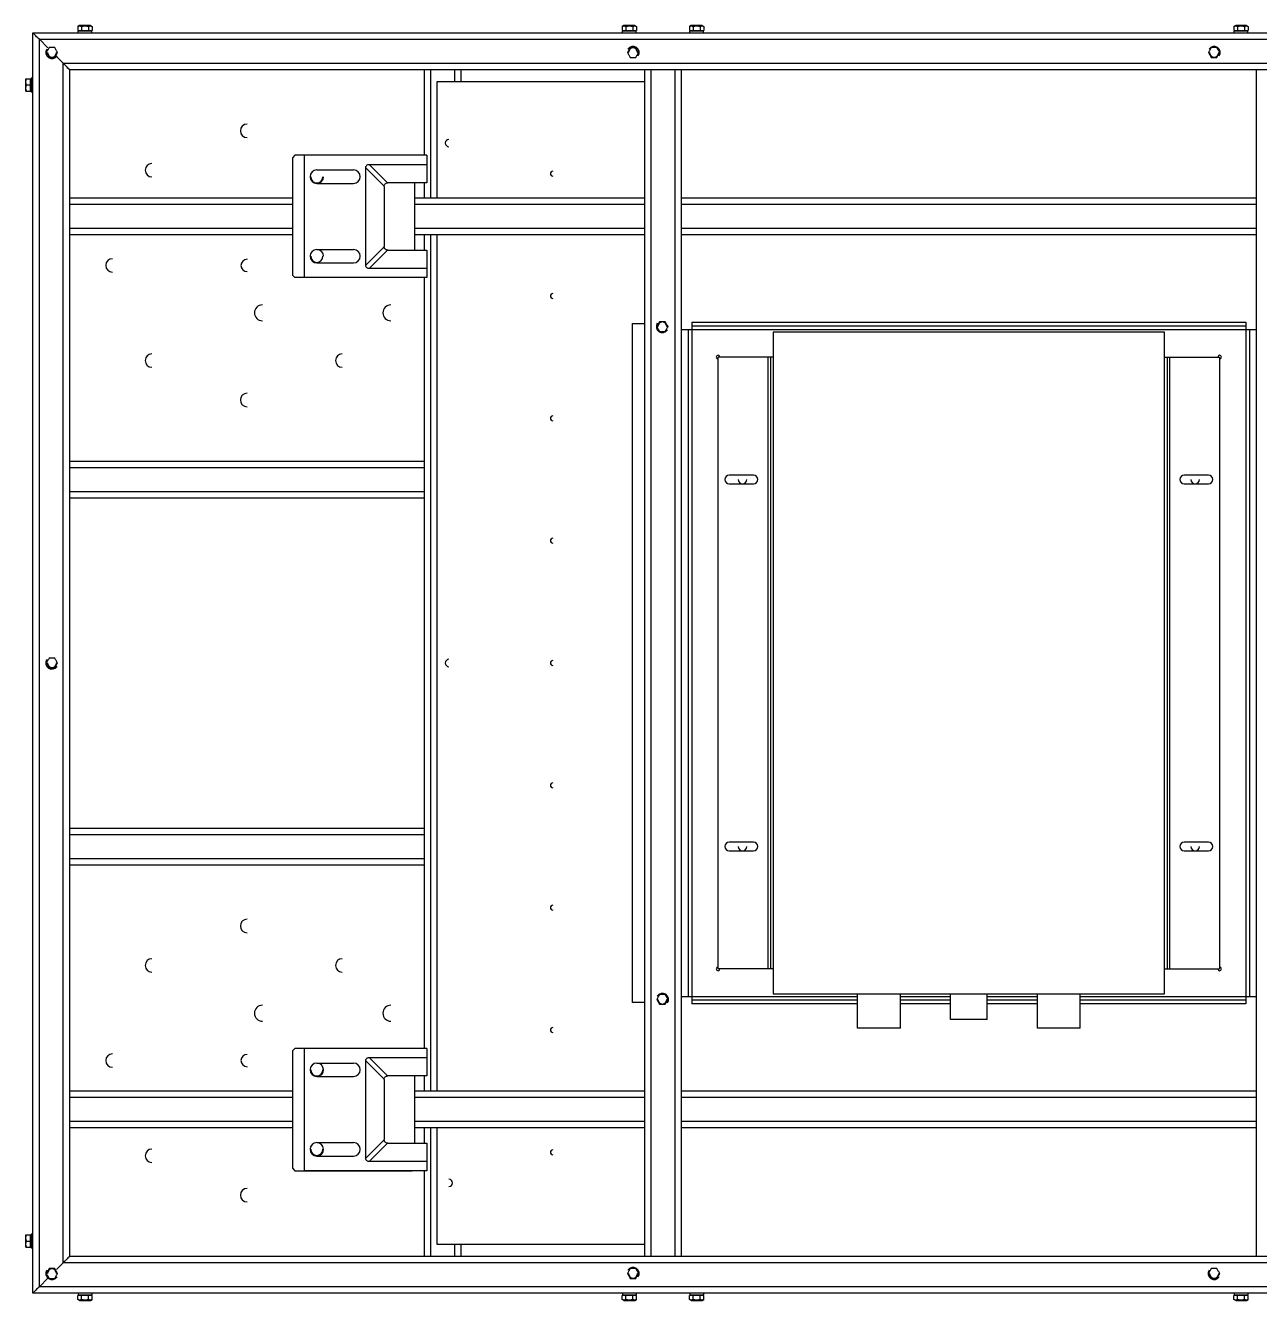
# Model space of a CAD drawing. Header units: millimetres. Extents: x -876 to 1110, y -521 to 521.
# Drawn here: x -876 to 133, y -521 to 521 of the extents above; entities that cross this region are included whole.
import ezdxf

# ---------------------------------------------------------------- set-up
doc = ezdxf.new("R2010")
doc.units = ezdxf.units.MM

msp = doc.modelspace()

# ---------------------------------------------------------------- linework, layer by layer
at = {"color": 7, "linetype": 'Continuous', "lineweight": 25}
for p, q in [((-869.5, 515), (960.5, 515)), ((-869.5, -515), (-869.5, 515)), ((-831.4, 521.1), (-832.8, 520.3)), ((-832.8, 520.3), (-832.8, 517.1)), ((-832.8, 517.1), (-821.2, 517.1)), ((-821.5, 516.6), (-832.5, 516.6)), ((-832.5, 515), (-832.5, 516.6)), ((-822.6, 521.1), (-831.4, 521.1)), ((-831, 516.6), (-831, 517.1)), ((-829.9, 520.3), (-829.9, 517.1)), ((-824.1, 520.3), (-824.1, 517.1)), ((-823, 516.6), (-823, 517.1)), ((-822.6, 521.1), (-821.2, 520.3)), ((-821.5, 515), (-821.5, 516.6)), ((-821.2, 520.3), (-821.2, 517.1)), ((-386.4, 521.1), (-387.8, 520.3)), ((-387.8, 520.3), (-387.8, 517.1)), ((-387.8, 517.1), (-376.2, 517.1)), ((-387.5, 515), (-387.5, 516.6)), ((-376.5, 516.6), (-387.5, 516.6)), ((-377.6, 521.1), (-386.4, 521.1)), ((-386, 516.6), (-386, 517.1)), ((-384.9, 520.3), (-384.9, 517.1)), ((-379.1, 520.3), (-379.1, 517.1)), ((-378, 516.6), (-378, 517.1)), ((-377.6, 521.1), (-376.2, 520.3)), ((-376.5, 515), (-376.5, 516.6)), ((-376.2, 520.3), (-376.2, 517.1)), ((-331.4, 521.1), (-332.8, 520.3)), ((-332.8, 520.3), (-332.8, 517.1)), ((-332.8, 517.1), (-321.2, 517.1)), ((-321.5, 516.6), (-332.5, 516.6)), ((-332.5, 515), (-332.5, 516.6)), ((-322.6, 521.1), (-331.4, 521.1)), ((-331, 516.6), (-331, 517.1)), ((-329.9, 520.3), (-329.9, 517.1)), ((-324.1, 520.3), (-324.1, 517.1)), ((-323, 516.6), (-323, 517.1)), ((-322.6, 521.1), (-321.2, 520.3)), ((-321.5, 515), (-321.5, 516.6)), ((-321.2, 520.3), (-321.2, 517.1)), ((113.6, 521.1), (112.2, 520.3)), ((112.2, 520.3), (112.2, 517.1)), ((112.2, 517.1), (123.8, 517.1)), ((123.5, 516.6), (112.5, 516.6)), ((112.5, 515), (112.5, 516.6)), ((122.4, 521.1), (113.6, 521.1)), ((114, 516.6), (114, 517.1)), ((115.1, 520.3), (115.1, 517.1)), ((120.9, 520.3), (120.9, 517.1)), ((122, 516.6), (122, 517.1)), ((122.4, 521.1), (123.8, 520.3)), ((123.5, 515), (123.5, 516.6)), ((123.8, 520.3), (123.8, 517.1)), ((-864.3, 509.8), (955.3, 509.8)), ((-857.3, 502.8), (-864.3, 509.8)), ((-864.3, -509.8), (-864.3, 509.8)), ((-857.8, 499), (-858.6, 499)), ((-850.3, 499), (-849.4, 499)), ((-850.2, 495.7), (-844.7, 490.2)), ((-844.7, 490.2), (935.7, 490.2)), ((-844.7, -490.2), (-844.7, 490.2)), ((-382.8, 499), (-383.6, 499)), ((-375.3, 499), (-374.4, 499)), ((92.2, 499), (91.4, 499)), ((99.7, 499), (100.6, 499)), ((-839.5, 485), (930.5, 485)), ((-839.5, -485), (-839.5, 485)), ((-549.5, 415), (-549.5, 485)), ((-544.3, 380), (-544.3, 485)), ((-524.7, 475), (-524.7, 485)), ((-519.5, 475), (-519.5, 485)), ((-369.5, -485), (-369.5, 485)), ((-364.3, -485), (-364.3, 485)), ((-344.7, -485), (-344.7, 485)), ((-339.5, -485), (-339.5, 485)), ((130.5, -485), (130.5, 485)), ((-875.3, 477.5), (-875.6, 476.9)), ((-875.6, 476.9), (-875.6, 468.1)), ((-875.6, 472.5), (-869.5, 472.5)), ((-875.3, 477.5), (-871.6, 477.5)), ((-871.6, 467.5), (-871.6, 477.5)), ((-871.1, 476.5), (-871.6, 476.5)), ((-869.5, 478), (-871.1, 478)), ((-871.1, 478), (-871.1, 467)), ((-539.5, 475), (-539.5, 380)), ((-369.5, 475), (-539.5, 475)), ((-875.6, 468.1), (-875.3, 467.5)), ((-875.3, 467.5), (-871.6, 467.5)), ((-871.6, 468.5), (-871.1, 468.5)), ((-871.1, 467), (-869.5, 467)), ((-655.5, 415), (-657.5, 413)), ((-657.5, 413), (-657.5, 317)), ((-547.5, 415), (-655.5, 415)), ((-647.5, 315), (-647.5, 415)), ((-594.8, 407.5), (-579.8, 392.5)), ((-594.8, 407.5), (-547.5, 407.5)), ((-547.5, 415), (-547.5, 392.5)), ((-637.5, 403), (-607.5, 403)), ((-597.5, 325.2), (-597.5, 404.8)), ((-582.5, 389.8), (-597.5, 404.8)), ((-637.5, 392), (-607.5, 392)), ((-582.5, 389.5), (-582.5, 340.5)), ((-547.5, 392.5), (-579.5, 392.5)), ((-557.5, 337.5), (-557.5, 392.5)), ((-549.5, 380), (-549.5, 392.5)), ((-657.5, 380), (-839.5, 380)), ((-369.5, 380), (-557.5, 380)), ((130.5, 380), (-339.5, 380)), ((-657.5, 374.8), (-839.5, 374.8)), ((-369.5, 374.8), (-557.5, 374.8)), ((130.5, 374.8), (-339.5, 374.8)), ((-657.5, 355.2), (-839.5, 355.2)), ((-369.5, 355.2), (-557.5, 355.2)), ((130.5, 355.2), (-339.5, 355.2)), ((-657.5, 350), (-839.5, 350)), ((-369.5, 350), (-557.5, 350)), ((-549.5, 337.5), (-549.5, 350)), ((-544.3, -350), (-544.3, 350)), ((-539.5, 350), (-539.5, -350)), ((130.5, 350), (-339.5, 350)), ((-637.5, 338), (-607.5, 338)), ((-597.5, 325.2), (-582.5, 340.2)), ((-579.8, 337.5), (-594.8, 322.5)), ((-579.5, 337.5), (-547.5, 337.5)), ((-547.5, 337.5), (-547.5, 315)), ((-637.5, 327), (-607.5, 327)), ((-657.5, 317), (-655.5, 315)), ((-547.5, 315), (-655.5, 315)), ((-547.5, 322.5), (-594.8, 322.5)), ((-549.5, -315), (-549.5, 315)), ((-379.5, 277.5), (-369.5, 277.5)), ((-379.5, -277.5), (-379.5, 277.5)), ((-358.8, 275), (-359.6, 275)), ((-351.3, 275), (-350.4, 275)), ((-339.5, 272.5), (130.5, 272.5)), ((-334, 272.5), (-334, -272.5)), ((-331, 278.5), (-331, -278.5)), ((-331, 278.5), (122, 278.5)), ((-331, 275.5), (122, 275.5)), ((122, 278.5), (122, -278.5)), ((125, 272.5), (125, -272.5)), ((-264.5, 270.5), (-264.5, -270.5)), ((55.5, 270.5), (-264.5, 270.5)), ((55.5, -270.5), (55.5, 270.5)), ((-264.5, 250), (-309.5, 250)), ((-309.5, -250), (-309.5, 250)), ((-268.5, -250), (-268.5, 250)), ((-266.5, -250), (-266.5, 250)), ((55.5, 250), (100.5, 250)), ((57.5, 250), (57.5, -250)), ((59.5, 250), (59.5, -250)), ((100.5, 250), (100.5, -250)), ((-839.5, 165), (-549.5, 165)), ((-839.5, 159.8), (-549.5, 159.8)), ((-280.5, 153.5), (-300.5, 153.5)), ((-300.5, 146.5), (-280.5, 146.5)), ((91.5, 153.5), (71.5, 153.5)), ((71.5, 146.5), (91.5, 146.5)), ((-839.5, 140.2), (-549.5, 140.2)), ((-839.5, 135), (-549.5, 135)), ((-857.8, 0), (-858.6, 0)), ((-850.3, 0), (-849.4, 0)), ((-839.5, -135), (-549.5, -135)), ((-839.5, -140.2), (-549.5, -140.2)), ((-280.5, -146.5), (-300.5, -146.5)), ((-300.5, -153.5), (-280.5, -153.5)), ((91.5, -146.5), (71.5, -146.5)), ((71.5, -153.5), (91.5, -153.5)), ((-839.5, -159.8), (-549.5, -159.8)), ((-839.5, -165), (-549.5, -165)), ((-264.5, -250), (-309.5, -250)), ((55.5, -250), (100.5, -250)), ((-264.5, -270.5), (55.5, -270.5)), ((-195.5, -298.5), (-195.5, -270.5)), ((-160.5, -298.5), (-160.5, -270.5)), ((-119.5, -291.5), (-119.5, -270.5)), ((-89.5, -291.5), (-89.5, -270.5)), ((-48.5, -298.5), (-48.5, -270.5)), ((-13.5, -298.5), (-13.5, -270.5)), ((-369.5, -277.5), (-379.5, -277.5)), ((-358.8, -275), (-359.6, -275)), ((-351.3, -275), (-350.4, -275)), ((-339.5, -272.5), (-195.5, -272.5)), ((-195.5, -275.5), (-331, -275.5)), ((-195.5, -278.5), (-331, -278.5)), ((-160.5, -272.5), (-119.5, -272.5)), ((-119.5, -275.5), (-160.5, -275.5)), ((-119.5, -278.5), (-160.5, -278.5)), ((-89.5, -272.5), (-48.5, -272.5)), ((-48.5, -275.5), (-89.5, -275.5)), ((-48.5, -278.5), (-89.5, -278.5)), ((-13.5, -272.5), (130.5, -272.5)), ((122, -275.5), (-13.5, -275.5)), ((122, -278.5), (-13.5, -278.5)), ((-89.5, -291.5), (-119.5, -291.5)), ((-160.5, -298.5), (-195.5, -298.5)), ((-13.5, -298.5), (-48.5, -298.5)), ((-655.5, -315), (-657.5, -317)), ((-657.5, -317), (-657.5, -413)), ((-647.5, -315), (-655.5, -315)), ((-547.5, -315), (-647.5, -315)), ((-647.5, -415), (-647.5, -315)), ((-594.8, -322.5), (-547.5, -322.5)), ((-594.8, -322.5), (-579.8, -337.5)), ((-547.5, -315), (-547.5, -337.5)), ((-637.5, -327), (-607.5, -327)), ((-597.5, -404.8), (-597.5, -325.2)), ((-582.5, -340.2), (-597.5, -325.2)), ((-637.5, -338), (-607.5, -338)), ((-582.5, -340.5), (-582.5, -389.5)), ((-547.5, -337.5), (-579.5, -337.5)), ((-557.5, -392.5), (-557.5, -337.5)), ((-549.5, -350), (-549.5, -337.5)), ((-657.5, -350), (-839.5, -350)), ((-369.5, -350), (-557.5, -350)), ((130.5, -350), (-339.5, -350)), ((-657.5, -355.2), (-839.5, -355.2)), ((-369.5, -355.2), (-557.5, -355.2)), ((130.5, -355.2), (-339.5, -355.2)), ((-657.5, -374.8), (-839.5, -374.8)), ((-369.5, -374.8), (-557.5, -374.8)), ((130.5, -374.8), (-339.5, -374.8)), ((-657.5, -380), (-839.5, -380)), ((-369.5, -380), (-557.5, -380)), ((-549.5, -392.5), (-549.5, -380)), ((-544.3, -485), (-544.3, -380)), ((-539.5, -380), (-539.5, -475)), ((130.5, -380), (-339.5, -380)), ((-637.5, -392), (-607.5, -392)), ((-597.5, -404.8), (-582.5, -389.8)), ((-579.8, -392.5), (-594.8, -407.5)), ((-579.5, -392.5), (-547.5, -392.5)), ((-547.5, -392.5), (-547.5, -415)), ((-637.5, -403), (-607.5, -403)), ((-657.5, -413), (-655.5, -415)), ((-655.5, -415), (-559.5, -415)), ((-547.5, -415), (-647.5, -415)), ((-547.5, -407.5), (-594.8, -407.5)), ((-559.5, -415), (-559.5, -415)), ((-549.5, -485), (-549.5, -415)), ((-875.3, -467.5), (-875.6, -468.1)), ((-875.6, -468.1), (-875.6, -476.9)), ((-875.3, -467.5), (-871.6, -467.5)), ((-871.6, -477.5), (-871.6, -467.5)), ((-871.1, -468.5), (-871.6, -468.5)), ((-869.5, -467), (-871.1, -467)), ((-871.1, -467), (-871.1, -478)), ((-875.6, -472.5), (-869.5, -472.5)), ((-875.6, -476.9), (-875.3, -477.5)), ((-875.3, -477.5), (-871.6, -477.5)), ((-871.6, -476.5), (-871.1, -476.5)), ((-871.1, -478), (-869.5, -478)), ((-539.5, -475), (-369.5, -475)), ((-524.7, -485), (-524.7, -475)), ((-519.5, -485), (-519.5, -475)), ((930.5, -485), (-839.5, -485)), ((-857.8, -499), (-858.6, -499)), ((-850.3, -499), (-849.4, -499)), ((-844.7, -490.2), (-850.2, -495.7)), ((935.7, -490.2), (-844.7, -490.2)), ((-382.8, -499), (-383.6, -499)), ((-375.3, -499), (-374.4, -499)), ((92.2, -499), (91.4, -499)), ((99.7, -499), (100.6, -499)), ((-864.3, -509.8), (-857.3, -502.8)), ((955.3, -509.8), (-864.3, -509.8)), ((960.5, -515), (-869.5, -515)), ((-821.2, -517.1), (-832.8, -517.1)), ((-832.8, -520.3), (-832.8, -517.1)), ((-831.4, -521.1), (-832.8, -520.3)), ((-832.5, -515), (-832.5, -516.6)), ((-832.5, -516.6), (-821.5, -516.6)), ((-831, -516.6), (-831, -517.1)), ((-829.9, -520.3), (-829.9, -517.1)), ((-824.1, -520.3), (-824.1, -517.1)), ((-823, -516.6), (-823, -517.1)), ((-822.6, -521.1), (-821.2, -520.3)), ((-821.5, -515), (-821.5, -516.6)), ((-821.2, -520.3), (-821.2, -517.1)), ((-376.2, -517.1), (-387.8, -517.1)), ((-387.8, -520.3), (-387.8, -517.1)), ((-386.4, -521.1), (-387.8, -520.3)), ((-387.5, -515), (-387.5, -516.6)), ((-387.5, -516.6), (-376.5, -516.6)), ((-386, -516.6), (-386, -517.1)), ((-384.9, -520.3), (-384.9, -517.1)), ((-379.1, -520.3), (-379.1, -517.1)), ((-378, -516.6), (-378, -517.1)), ((-377.6, -521.1), (-376.2, -520.3)), ((-376.5, -515), (-376.5, -516.6)), ((-376.2, -520.3), (-376.2, -517.1)), ((-321.2, -517.1), (-332.8, -517.1)), ((-332.8, -520.3), (-332.8, -517.1)), ((-331.4, -521.1), (-332.8, -520.3)), ((-332.5, -515), (-332.5, -516.6)), ((-332.5, -516.6), (-321.5, -516.6)), ((-331, -516.6), (-331, -517.1)), ((-329.9, -520.3), (-329.9, -517.1)), ((-324.1, -520.3), (-324.1, -517.1)), ((-323, -516.6), (-323, -517.1)), ((-322.6, -521.1), (-321.2, -520.3)), ((-321.5, -515), (-321.5, -516.6)), ((-321.2, -520.3), (-321.2, -517.1)), ((123.8, -517.1), (112.2, -517.1)), ((112.2, -520.3), (112.2, -517.1)), ((113.6, -521.1), (112.2, -520.3)), ((112.5, -515), (112.5, -516.6)), ((112.5, -516.6), (123.5, -516.6)), ((114, -516.6), (114, -517.1)), ((115.1, -520.3), (115.1, -517.1)), ((120.9, -520.3), (120.9, -517.1)), ((122, -516.6), (122, -517.1)), ((122.4, -521.1), (123.8, -520.3)), ((123.5, -515), (123.5, -516.6)), ((123.8, -520.3), (123.8, -517.1)), ((-831.4, -521.1), (-822.6, -521.1)), ((-386.4, -521.1), (-377.6, -521.1)), ((-331.4, -521.1), (-322.6, -521.1)), ((113.6, -521.1), (122.4, -521.1))]:
    msp.add_line(p, q, dxfattribs=at)
for centre, radius, start, end in [((-854, 499), 5, 146.8424, 326.8424), ((-379, 499), 5, 326.8424, 146.8424), ((-379, 499), 3.75, 0, 180), ((96, 499), 5, 326.8424, 146.8424), ((-854, 499), 3.75, 180, 0), ((96, 499), 3.75, 180, 0), ((-694.5, 435), 5.5, 90, 270), ((-529.5, 425), 3, 90, 270), ((-772.3, 402.8), 5.5, 90, 270), ((-637.5, 397.5), 5.5, 90, 0), ((-637.5, 397.5), 5, 180, 0), ((-607.5, 397.5), 5.5, 270, 90), ((-444.5, 400), 2, 90, 270), ((-637.5, 332.5), 5.5, 360, 270), ((-607.5, 332.5), 5.5, 270, 90), ((-804.5, 325), 5.5, 90, 270), ((-694.5, 325), 5, 90, 270), ((-637.5, 332.5), 5, 180, 0), ((-682, 286.2), 6.5, 90, 270), ((-577, 286.2), 6.5, 90, 270), ((-444.5, 300), 2, 90, 270), ((-355, 275), 5, 146.8424, 326.8424), ((-355, 275), 3.75, 0, 180), ((-772.3, 247.2), 5.5, 90, 270), ((-616.7, 247.2), 5.5, 90, 270), ((-309.5, 250), 1.5, 0, 270), ((100.5, 250), 1.5, 270, 180), ((-694.5, 215), 5.5, 90, 270), ((-444.5, 200), 2, 90, 270), ((-300.5, 150), 3.5, 90, 270), ((-289.5, 150), 3.5, 180, 0), ((-280.5, 150), 3.5, 270, 90), ((71.5, 150), 3.5, 90, 270), ((80.5, 150), 3.5, 180, 0), ((91.5, 150), 3.5, 270, 90), ((-444.5, 100), 2, 90, 270), ((-854, 0), 5, 146.8424, 326.8424), ((-529.5, 0), 3, 90, 270), ((-444.5, 0), 2, 90, 270), ((-854, 0), 3.75, 180, 0), ((-444.5, -100), 2, 90, 270), ((-300.5, -150), 3.5, 90, 270), ((-289.5, -150), 3.5, 180, 0), ((-280.5, -150), 3.5, 270, 90), ((71.5, -150), 3.5, 90, 270), ((80.5, -150), 3.5, 180, 0), ((91.5, -150), 3.5, 270, 90), ((-444.5, -200), 2, 90, 270), ((-694.5, -215), 5.5, 90, 270), ((-772.3, -247.2), 5.5, 90, 270), ((-616.7, -247.2), 5.5, 90, 270), ((-309.5, -250), 1.5, 90, 0), ((100.5, -250), 1.5, 180, 90), ((-355, -275), 5, 326.8424, 146.8424), ((-682, -286.3), 6.5, 90, 270), ((-577, -286.3), 6.5, 90, 270), ((-355, -275), 3.75, 180, 0), ((-444.5, -300), 2, 90, 270), ((-804.5, -325), 5.5, 90, 270), ((-694.5, -325), 5, 90, 270), ((-637.5, -332.5), 5.5, 90, 270), ((-637.5, -332.5), 5.5, 272.1433, 180), ((-637.5, -332.5), 5, 180, 0), ((-607.5, -332.5), 5.5, 270, 90), ((-637.5, -397.5), 5.5, 90, 270), ((-637.5, -397.5), 5.5, 272.1433, 180), ((-607.5, -397.5), 5.5, 270, 90), ((-772.3, -402.8), 5.5, 90, 270), ((-637.5, -397.5), 5, 180, 0), ((-444.5, -400), 2, 90, 270), ((-529.5, -425), 3, 270, 90), ((-694.5, -435), 5.5, 90, 270), ((-854, -499), 5, 146.8424, 326.8424), ((-854, -499), 3.75, 0, 180), ((-379, -499), 5, 326.8424, 146.8424), ((-379, -499), 3.75, 180, 0), ((96, -499), 5, 146.8424, 326.8424), ((96, -499), 3.75, 180, 0)]:
    msp.add_arc(centre, radius, start, end, dxfattribs=at)
for points, knots in [([(-864.3, 509.8), (-864.8, 510.3), (-865.8, 511.2), (-867.2, 512.6), (-868.3, 513.8), (-869, 514.5), (-869.4, 514.9), (-869.5, 515), (-869.5, 515)], [0, 0, 0, 0, 0.204354, 0.415712, 0.616815, 0.759332, 0.886228, 1, 1, 1, 1]), ([(-869.5, 515), (-869.5, 515), (-869.4, 514.9), (-868.7, 514.2), (-867.5, 513), (-866, 511.5), (-864.9, 510.4), (-864.3, 509.8)], [0, 0, 0, 0, 0.146754, 0.316126, 0.510248, 0.757793, 1, 1, 1, 1]), ([(-832.8, 520.3), (-832.3, 520.5), (-831.4, 521), (-830.4, 520.5), (-829.9, 520.3)], [0, 0, 0, 0, 0.499067, 1, 1, 1, 1]), ([(-829.9, 520.3), (-828.9, 520.5), (-827, 521), (-825.1, 520.5), (-824.1, 520.3)], [0, 0, 0, 0, 0.499863, 1, 1, 1, 1]), ([(-824.1, 520.3), (-823.7, 520.5), (-822.7, 521), (-821.7, 520.5), (-821.2, 520.3)], [0, 0, 0, 0, 0.4990672, 1, 1, 1, 1]), ([(-387.8, 520.3), (-387.3, 520.5), (-386.4, 521), (-385.4, 520.5), (-384.9, 520.3)], [0, 0, 0, 0, 0.499067, 1, 1, 1, 1]), ([(-384.9, 520.3), (-383.9, 520.5), (-382, 521), (-380.1, 520.5), (-379.1, 520.3)], [0, 0, 0, 0, 0.499863, 1, 1, 1, 1]), ([(-379.1, 520.3), (-378.7, 520.5), (-377.7, 521), (-376.7, 520.5), (-376.2, 520.3)], [0, 0, 0, 0, 0.4990672, 1, 1, 1, 1]), ([(-332.8, 520.3), (-332.3, 520.5), (-331.4, 521), (-330.4, 520.5), (-329.9, 520.3)], [0, 0, 0, 0, 0.499067, 1, 1, 1, 1]), ([(-329.9, 520.3), (-328.9, 520.5), (-327, 521), (-325.1, 520.5), (-324.1, 520.3)], [0, 0, 0, 0, 0.499863, 1, 1, 1, 1]), ([(-324.1, 520.3), (-323.7, 520.5), (-322.7, 521), (-321.7, 520.5), (-321.2, 520.3)], [0, 0, 0, 0, 0.4990672, 1, 1, 1, 1]), ([(112.2, 520.3), (112.7, 520.5), (113.6, 521), (114.6, 520.5), (115.1, 520.3)], [0, 0, 0, 0, 0.499067, 1, 1, 1, 1]), ([(115.1, 520.3), (116.1, 520.5), (118, 521), (119.9, 520.5), (120.9, 520.3)], [0, 0, 0, 0, 0.499863, 1, 1, 1, 1]), ([(120.9, 520.3), (121.3, 520.5), (122.3, 521), (123.3, 520.5), (123.8, 520.3)], [0, 0, 0, 0, 0.4990672, 1, 1, 1, 1]), ([(-856.3, 503), (-856.7, 502.3), (-857.5, 501), (-858.3, 499.7), (-858.6, 499)], [0, 0, 0, 0, 0.499067, 1, 1, 1, 1]), ([(-851.7, 503), (-852.5, 503), (-854, 503), (-855.6, 503), (-856.3, 503)], [0, 0, 0, 0, 0.500142, 1, 1, 1, 1]), ([(-849.4, 499), (-849.8, 499.7), (-850.6, 501), (-851.3, 502.3), (-851.7, 503)], [0, 0, 0, 0, 0.499067, 1, 1, 1, 1]), ([(-381.3, 503), (-381.7, 502.3), (-382.5, 501), (-383.3, 499.7), (-383.6, 499)], [0, 0, 0, 0, 0.499067, 1, 1, 1, 1]), ([(-376.7, 503), (-377.5, 503), (-379, 503), (-380.6, 503), (-381.3, 503)], [0, 0, 0, 0, 0.500142, 1, 1, 1, 1]), ([(-374.4, 499), (-374.8, 499.7), (-375.6, 501), (-376.3, 502.3), (-376.7, 503)], [0, 0, 0, 0, 0.499067, 1, 1, 1, 1]), ([(93.7, 503), (93.3, 502.3), (92.5, 501), (91.7, 499.7), (91.4, 499)], [0, 0, 0, 0, 0.499067, 1, 1, 1, 1]), ([(98.3, 503), (97.5, 503), (96, 503), (94.4, 503), (93.7, 503)], [0, 0, 0, 0, 0.500142, 1, 1, 1, 1]), ([(100.6, 499), (100.2, 499.7), (99.4, 501), (98.7, 502.3), (98.3, 503)], [0, 0, 0, 0, 0.499067, 1, 1, 1, 1]), ([(-858.6, 499), (-858.3, 498.3), (-857.5, 497), (-856.7, 495.7), (-856.3, 495)], [0, 0, 0, 0, 0.499067, 1, 1, 1, 1]), ([(-856.3, 495), (-855.6, 495), (-854, 495), (-852.5, 495), (-851.7, 495)], [0, 0, 0, 0, 0.499858, 1, 1, 1, 1]), ([(-851.7, 495), (-851.3, 495.7), (-850.6, 497), (-849.8, 498.3), (-849.4, 499)], [0, 0, 0, 0, 0.499067, 1, 1, 1, 1]), ([(-839.5, 485), (-839.6, 485), (-839.7, 485.1), (-840.4, 485.8), (-841.5, 487), (-843, 488.5), (-844.2, 489.6), (-844.7, 490.2)], [0, 0, 0, 0, 0.146754, 0.316126, 0.510248, 0.757793, 1, 1, 1, 1]), ([(-844.7, 490.2), (-844.2, 489.7), (-843.3, 488.7), (-841.9, 487.4), (-840.8, 486.2), (-840, 485.5), (-839.6, 485.1), (-839.5, 485), (-839.5, 485)], [0, 0, 0, 0, 0.204354, 0.415712, 0.616815, 0.759332, 0.886228, 1, 1, 1, 1]), ([(-383.6, 499), (-383.3, 498.3), (-382.5, 497), (-381.7, 495.7), (-381.3, 495)], [0, 0, 0, 0, 0.499067, 1, 1, 1, 1]), ([(-381.3, 495), (-380.6, 495), (-379, 495), (-377.5, 495), (-376.7, 495)], [0, 0, 0, 0, 0.499858, 1, 1, 1, 1]), ([(-376.7, 495), (-376.3, 495.7), (-375.6, 497), (-374.8, 498.3), (-374.4, 499)], [0, 0, 0, 0, 0.499067, 1, 1, 1, 1]), ([(91.4, 499), (91.7, 498.3), (92.5, 497), (93.3, 495.7), (93.7, 495)], [0, 0, 0, 0, 0.499067, 1, 1, 1, 1]), ([(93.7, 495), (94.4, 495), (96, 495), (97.5, 495), (98.3, 495)], [0, 0, 0, 0, 0.499858, 1, 1, 1, 1]), ([(98.3, 495), (98.7, 495.7), (99.4, 497), (100.2, 498.3), (100.6, 499)], [0, 0, 0, 0, 0.499067, 1, 1, 1, 1]), ([(-874.8, 472.5), (-875, 473.3), (-875.5, 475), (-875, 476.7), (-874.8, 477.5)], [0, 0, 0, 0, 0.499067, 1, 1, 1, 1]), ([(-874.8, 467.5), (-875, 468.3), (-875.5, 470), (-875, 471.7), (-874.8, 472.5)], [0, 0, 0, 0, 0.4990672, 1, 1, 1, 1]), ([(-597.5, 404.8), (-597.5, 405.2), (-597.4, 406), (-596.7, 406.9), (-595.8, 407.4), (-595.1, 407.5), (-594.8, 407.5)], [0, 0, 0, 0, 0.278634, 0.559516, 0.780951, 1, 1, 1, 1]), ([(-582.5, 389.8), (-582.4, 390.2), (-582.3, 390.9), (-581.6, 391.8), (-580.7, 392.3), (-580.1, 392.4), (-579.8, 392.5)], [0, 0, 0, 0, 0.273913, 0.56133, 0.78599, 1, 1, 1, 1]), ([(-582.5, 389.5), (-582.5, 389.6), (-582.5, 389.7), (-582.5, 389.8), (-582.5, 389.8)], [0, 0, 0, 0, 0.557393, 1, 1, 1, 1]), ([(-579.8, 392.5), (-579.8, 392.5), (-579.7, 392.5), (-579.6, 392.5), (-579.5, 392.5)], [0, 0, 0, 0, 0.562315, 1, 1, 1, 1]), ([(-582.5, 340.2), (-582.5, 340.3), (-582.5, 340.4), (-582.5, 340.5), (-582.5, 340.5)], [0, 0, 0, 0, 0.562315, 1, 1, 1, 1]), ([(-579.8, 337.5), (-580.2, 337.6), (-580.9, 337.7), (-581.8, 338.5), (-582.3, 339.3), (-582.5, 339.9), (-582.5, 340.2)], [0, 0, 0, 0, 0.273913, 0.56133, 0.78599, 1, 1, 1, 1]), ([(-579.5, 337.5), (-579.6, 337.5), (-579.7, 337.5), (-579.8, 337.5), (-579.8, 337.5)], [0, 0, 0, 0, 0.557393, 1, 1, 1, 1]), ([(-594.8, 322.5), (-595.2, 322.5), (-596, 322.6), (-596.9, 323.3), (-597.4, 324.2), (-597.5, 324.9), (-597.5, 325.2)], [0, 0, 0, 0, 0.278634, 0.559516, 0.780951, 1, 1, 1, 1]), ([(-357.3, 279), (-357.7, 278.3), (-358.5, 277), (-359.3, 275.7), (-359.6, 275)], [0, 0, 0, 0, 0.499067, 1, 1, 1, 1]), ([(-359.6, 275), (-359.3, 274.3), (-358.5, 273), (-357.7, 271.7), (-357.3, 271)], [0, 0, 0, 0, 0.499067, 1, 1, 1, 1]), ([(-352.7, 279), (-353.5, 279), (-355, 279), (-356.6, 279), (-357.3, 279)], [0, 0, 0, 0, 0.500142, 1, 1, 1, 1]), ([(-357.3, 271), (-356.6, 271), (-355, 271), (-353.5, 271), (-352.7, 271)], [0, 0, 0, 0, 0.499858, 1, 1, 1, 1]), ([(-350.4, 275), (-350.8, 275.7), (-351.6, 277), (-352.3, 278.3), (-352.7, 279)], [0, 0, 0, 0, 0.499067, 1, 1, 1, 1]), ([(-352.7, 271), (-352.3, 271.7), (-351.6, 273), (-350.8, 274.3), (-350.4, 275)], [0, 0, 0, 0, 0.499067, 1, 1, 1, 1]), ([(-856.3, 4), (-856.7, 3.3), (-857.5, 2), (-858.3, 0.7), (-858.6, 0)], [0, 0, 0, 0, 0.499067, 1, 1, 1, 1]), ([(-851.7, 4), (-852.5, 4), (-854, 4), (-855.6, 4), (-856.3, 4)], [0, 0, 0, 0, 0.500142, 1, 1, 1, 1]), ([(-849.4, 0), (-849.8, 0.7), (-850.6, 2), (-851.3, 3.3), (-851.7, 4)], [0, 0, 0, 0, 0.499067, 1, 1, 1, 1]), ([(-858.6, 0), (-858.3, -0.7), (-857.5, -2), (-856.7, -3.3), (-856.3, -4)], [0, 0, 0, 0, 0.499067, 1, 1, 1, 1]), ([(-856.3, -4), (-855.6, -4), (-854, -4), (-852.5, -4), (-851.7, -4)], [0, 0, 0, 0, 0.499858, 1, 1, 1, 1]), ([(-851.7, -4), (-851.3, -3.3), (-850.6, -2), (-849.8, -0.7), (-849.4, 0)], [0, 0, 0, 0, 0.499067, 1, 1, 1, 1]), ([(-357.3, -271), (-357.7, -271.7), (-358.5, -273), (-359.3, -274.3), (-359.6, -275)], [0, 0, 0, 0, 0.499067, 1, 1, 1, 1]), ([(-359.6, -275), (-359.3, -275.7), (-358.5, -277), (-357.7, -278.3), (-357.3, -279)], [0, 0, 0, 0, 0.499067, 1, 1, 1, 1]), ([(-352.7, -271), (-353.5, -271), (-355, -271), (-356.6, -271), (-357.3, -271)], [0, 0, 0, 0, 0.500142, 1, 1, 1, 1]), ([(-357.3, -279), (-356.6, -279), (-355, -279), (-353.5, -279), (-352.7, -279)], [0, 0, 0, 0, 0.499858, 1, 1, 1, 1]), ([(-350.4, -275), (-350.8, -274.3), (-351.6, -273), (-352.3, -271.7), (-352.7, -271)], [0, 0, 0, 0, 0.499067, 1, 1, 1, 1]), ([(-352.7, -279), (-352.3, -278.3), (-351.6, -277), (-350.8, -275.7), (-350.4, -275)], [0, 0, 0, 0, 0.499067, 1, 1, 1, 1]), ([(-597.5, -325.2), (-597.5, -324.8), (-597.4, -324), (-596.7, -323.1), (-595.8, -322.6), (-595.1, -322.5), (-594.8, -322.5)], [0, 0, 0, 0, 0.278634, 0.559516, 0.780951, 1, 1, 1, 1]), ([(-582.5, -340.2), (-582.4, -339.8), (-582.3, -339.1), (-581.6, -338.2), (-580.7, -337.7), (-580.1, -337.6), (-579.8, -337.5)], [0, 0, 0, 0, 0.273913, 0.56133, 0.78599, 1, 1, 1, 1]), ([(-582.5, -340.5), (-582.5, -340.4), (-582.5, -340.3), (-582.5, -340.2), (-582.5, -340.2)], [0, 0, 0, 0, 0.557393, 1, 1, 1, 1]), ([(-579.8, -337.5), (-579.8, -337.5), (-579.7, -337.5), (-579.6, -337.5), (-579.5, -337.5)], [0, 0, 0, 0, 0.562315, 1, 1, 1, 1]), ([(-582.5, -389.8), (-582.5, -389.7), (-582.5, -389.6), (-582.5, -389.5), (-582.5, -389.5)], [0, 0, 0, 0, 0.562315, 1, 1, 1, 1]), ([(-579.8, -392.5), (-580.2, -392.4), (-580.9, -392.3), (-581.8, -391.5), (-582.3, -390.7), (-582.5, -390.1), (-582.5, -389.8)], [0, 0, 0, 0, 0.273913, 0.56133, 0.78599, 1, 1, 1, 1]), ([(-579.5, -392.5), (-579.6, -392.5), (-579.7, -392.5), (-579.8, -392.5), (-579.8, -392.5)], [0, 0, 0, 0, 0.557393, 1, 1, 1, 1]), ([(-594.8, -407.5), (-595.2, -407.5), (-596, -407.4), (-596.9, -406.7), (-597.4, -405.8), (-597.5, -405.1), (-597.5, -404.8)], [0, 0, 0, 0, 0.278634, 0.559516, 0.780951, 1, 1, 1, 1]), ([(-874.8, -472.5), (-875, -471.7), (-875.5, -470), (-875, -468.3), (-874.8, -467.5)], [0, 0, 0, 0, 0.4990672, 1, 1, 1, 1]), ([(-874.8, -477.5), (-875, -476.7), (-875.5, -475), (-875, -473.3), (-874.8, -472.5)], [0, 0, 0, 0, 0.4990672, 1, 1, 1, 1]), ([(-844.7, -490.2), (-844.2, -489.7), (-843.3, -488.8), (-841.9, -487.4), (-840.8, -486.2), (-840, -485.5), (-839.6, -485.1), (-839.5, -485), (-839.5, -485)], [0, 0, 0, 0, 0.204354, 0.415712, 0.616815, 0.759332, 0.886228, 1, 1, 1, 1]), ([(-839.5, -485), (-839.6, -485), (-839.7, -485.1), (-840.4, -485.8), (-841.5, -487), (-843, -488.5), (-844.2, -489.6), (-844.7, -490.2)], [0, 0, 0, 0, 0.146754, 0.316126, 0.510248, 0.757793, 1, 1, 1, 1]), ([(-856.3, -495), (-856.7, -495.7), (-857.5, -497), (-858.3, -498.3), (-858.6, -499)], [0, 0, 0, 0, 0.499067, 1, 1, 1, 1]), ([(-858.6, -499), (-858.3, -499.7), (-857.5, -501), (-856.7, -502.3), (-856.3, -503)], [0, 0, 0, 0, 0.499067, 1, 1, 1, 1]), ([(-851.7, -495), (-852.5, -495), (-854, -495), (-855.6, -495), (-856.3, -495)], [0, 0, 0, 0, 0.500142, 1, 1, 1, 1]), ([(-849.4, -499), (-849.8, -498.3), (-850.6, -497), (-851.3, -495.7), (-851.7, -495)], [0, 0, 0, 0, 0.499067, 1, 1, 1, 1]), ([(-851.7, -503), (-851.3, -502.3), (-850.6, -501), (-849.8, -499.7), (-849.4, -499)], [0, 0, 0, 0, 0.499067, 1, 1, 1, 1]), ([(-381.3, -495), (-381.7, -495.7), (-382.5, -497), (-383.3, -498.3), (-383.6, -499)], [0, 0, 0, 0, 0.499067, 1, 1, 1, 1]), ([(-383.6, -499), (-383.3, -499.7), (-382.5, -501), (-381.7, -502.3), (-381.3, -503)], [0, 0, 0, 0, 0.499067, 1, 1, 1, 1]), ([(-376.7, -495), (-377.5, -495), (-379, -495), (-380.6, -495), (-381.3, -495)], [0, 0, 0, 0, 0.500142, 1, 1, 1, 1]), ([(-374.4, -499), (-374.8, -498.3), (-375.6, -497), (-376.3, -495.7), (-376.7, -495)], [0, 0, 0, 0, 0.499067, 1, 1, 1, 1]), ([(-376.7, -503), (-376.3, -502.3), (-375.6, -501), (-374.8, -499.7), (-374.4, -499)], [0, 0, 0, 0, 0.499067, 1, 1, 1, 1]), ([(93.7, -495), (93.3, -495.7), (92.5, -497), (91.7, -498.3), (91.4, -499)], [0, 0, 0, 0, 0.499067, 1, 1, 1, 1]), ([(91.4, -499), (91.7, -499.7), (92.5, -501), (93.3, -502.3), (93.7, -503)], [0, 0, 0, 0, 0.499067, 1, 1, 1, 1]), ([(98.3, -495), (97.5, -495), (96, -495), (94.4, -495), (93.7, -495)], [0, 0, 0, 0, 0.500142, 1, 1, 1, 1]), ([(100.6, -499), (100.2, -498.3), (99.4, -497), (98.7, -495.7), (98.3, -495)], [0, 0, 0, 0, 0.499067, 1, 1, 1, 1]), ([(98.3, -503), (98.7, -502.3), (99.4, -501), (100.2, -499.7), (100.6, -499)], [0, 0, 0, 0, 0.499067, 1, 1, 1, 1]), ([(-869.5, -515), (-869.5, -515), (-869.4, -514.9), (-868.7, -514.2), (-867.5, -513), (-866, -511.5), (-864.9, -510.4), (-864.3, -509.8)], [0, 0, 0, 0, 0.146754, 0.316126, 0.510248, 0.757793, 1, 1, 1, 1]), ([(-864.3, -509.8), (-864.8, -510.3), (-865.8, -511.3), (-867.2, -512.6), (-868.3, -513.8), (-869, -514.5), (-869.4, -514.9), (-869.5, -515), (-869.5, -515)], [0, 0, 0, 0, 0.204354, 0.415712, 0.616815, 0.759332, 0.886228, 1, 1, 1, 1]), ([(-856.3, -503), (-855.6, -503), (-854, -503), (-852.5, -503), (-851.7, -503)], [0, 0, 0, 0, 0.499858, 1, 1, 1, 1]), ([(-381.3, -503), (-380.6, -503), (-379, -503), (-377.5, -503), (-376.7, -503)], [0, 0, 0, 0, 0.499858, 1, 1, 1, 1]), ([(93.7, -503), (94.4, -503), (96, -503), (97.5, -503), (98.3, -503)], [0, 0, 0, 0, 0.499858, 1, 1, 1, 1]), ([(-829.9, -520.3), (-830.4, -520.5), (-831.4, -521), (-832.3, -520.5), (-832.8, -520.3)], [0, 0, 0, 0, 0.4990672, 1, 1, 1, 1]), ([(-824.1, -520.3), (-825.1, -520.5), (-827, -521), (-828.9, -520.5), (-829.9, -520.3)], [0, 0, 0, 0, 0.500137, 1, 1, 1, 1]), ([(-821.2, -520.3), (-821.7, -520.5), (-822.7, -521), (-823.7, -520.5), (-824.1, -520.3)], [0, 0, 0, 0, 0.499067, 1, 1, 1, 1]), ([(-384.9, -520.3), (-385.4, -520.5), (-386.4, -521), (-387.3, -520.5), (-387.8, -520.3)], [0, 0, 0, 0, 0.4990672, 1, 1, 1, 1]), ([(-379.1, -520.3), (-380.1, -520.5), (-382, -521), (-383.9, -520.5), (-384.9, -520.3)], [0, 0, 0, 0, 0.500137, 1, 1, 1, 1]), ([(-376.2, -520.3), (-376.7, -520.5), (-377.7, -521), (-378.7, -520.5), (-379.1, -520.3)], [0, 0, 0, 0, 0.499067, 1, 1, 1, 1]), ([(-329.9, -520.3), (-330.4, -520.5), (-331.4, -521), (-332.3, -520.5), (-332.8, -520.3)], [0, 0, 0, 0, 0.4990672, 1, 1, 1, 1]), ([(-324.1, -520.3), (-325.1, -520.5), (-327, -521), (-328.9, -520.5), (-329.9, -520.3)], [0, 0, 0, 0, 0.500137, 1, 1, 1, 1]), ([(-321.2, -520.3), (-321.7, -520.5), (-322.7, -521), (-323.7, -520.5), (-324.1, -520.3)], [0, 0, 0, 0, 0.499067, 1, 1, 1, 1]), ([(115.1, -520.3), (114.6, -520.5), (113.6, -521), (112.7, -520.5), (112.2, -520.3)], [0, 0, 0, 0, 0.4990672, 1, 1, 1, 1]), ([(120.9, -520.3), (119.9, -520.5), (118, -521), (116.1, -520.5), (115.1, -520.3)], [0, 0, 0, 0, 0.500137, 1, 1, 1, 1]), ([(123.8, -520.3), (123.3, -520.5), (122.3, -521), (121.3, -520.5), (120.9, -520.3)], [0, 0, 0, 0, 0.499067, 1, 1, 1, 1])]:
    msp.add_open_spline(points, degree=3, knots=knots, dxfattribs=at)

doc.saveas('drawing.dxf')
